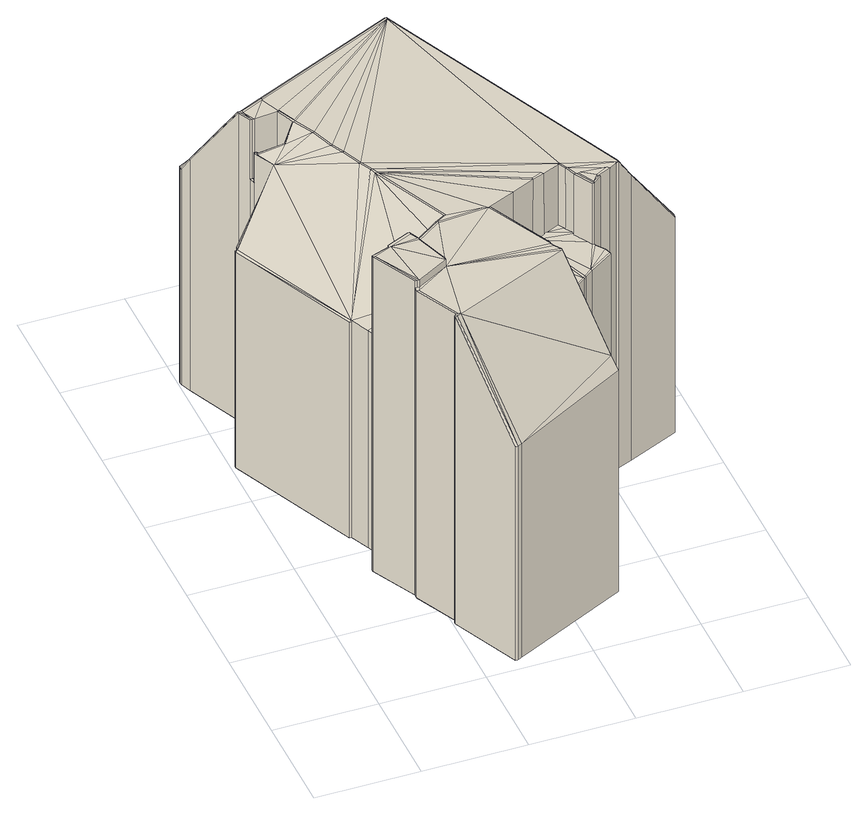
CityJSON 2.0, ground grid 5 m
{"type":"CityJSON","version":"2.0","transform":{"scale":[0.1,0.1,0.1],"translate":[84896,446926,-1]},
"CityObjects":{
"building1":{"type":"Building","children":["building1-1"]},
"building1-1":{"type":"BuildingPart","parents":["building1"],"geometry":[{"type":"Solid","lod":"2.2","boundaries":[[[[0,1,2,3]],[[2,4,5,3]],[[5,6,7,8,9,10,11,12,13,14,15,16,17,18,19,20,21,22,23,24,25,26,27,28,29,30,31,32,33,34,35,36,37,38,39,40,41,42,43,44,45,46,47,48,49,50,51,52,53,54,55,56,57,58,59,60,61,62,63,64,65,66,67,68,69,70,71,72,73,74,75,76,77,78,79,80,0,3]],[[80,81,1,0]],[[81,82,1]],[[1,82,4,2]],[[82,83,84,4]],[[4,84,6,5]],[[84,85,86,7,6]],[[86,87,8,7]],[[87,88,89,90,9,8]],[[9,90,91,10]],[[10,91,92,11]],[[92,93,94,11]],[[11,94,95,12]],[[12,95,96,13]],[[96,97,14,13]],[[97,98,15,14]],[[99,16,15,98,100]],[[99,101,17,16]],[[17,101,102,103,18]],[[18,103,104,19]],[[104,105,20,19]],[[105,106,107,108,20]],[[20,108,109,21]],[[21,109,110,22]],[[110,111,23,22]],[[23,111,112,24]],[[24,112,113,25]],[[113,114,26,25]],[[114,115,27,26]],[[115,116,28,27]],[[116,117,29,28]],[[117,118,30,29]],[[30,118,119,31]],[[31,119,120,32]],[[32,120,121,33]],[[34,33,121,122,123]],[[123,124,35,34]],[[124,125,36,35]],[[125,126,37,36]],[[126,127,38,37]],[[127,128,39,38]],[[128,129,40,39]],[[40,129,130,41]],[[41,130,131,42]],[[42,131,132,43]],[[133,134,44,43,132]],[[134,135,45,44]],[[46,45,135,136]],[[136,137,47,46]],[[137,138,139,48,47]],[[139,138,49,48]],[[138,140,50,49]],[[140,141,51,50]],[[141,142,52,51]],[[52,142,143,53]],[[53,143,144,54]],[[54,144,145,55]],[[55,145,146,147,56]],[[56,147,148,57]],[[57,148,149,58]],[[150,151,58,149,152]],[[151,153,59,58]],[[153,154,60,59]],[[60,154,155,61]],[[61,155,156,62]],[[62,156,157,63]],[[157,158,63]],[[159,64,63,158,160,161]],[[159,162,65,64]],[[162,163,66,65]],[[66,163,164,67]],[[67,164,165,68]],[[68,165,166,69]],[[69,166,167,70]],[[70,167,168,71]],[[71,168,169,72]],[[72,169,170,171,73]],[[73,171,172,74]],[[74,172,173,174,75]],[[75,174,175,76]],[[76,175,176,177,77]],[[77,177,178,78]],[[78,178,179,79]],[[79,179,180,81,80]],[[180,181,81]],[[181,82,81]],[[181,182,82]],[[182,183,82]],[[183,83,82]],[[83,183,184,185,186,84]],[[186,187,85,84]],[[85,187,188,86]],[[188,189,190,87,86]],[[190,191,88,87]],[[191,192,193,88]],[[193,89,88]],[[194,89,193]],[[194,195,89]],[[195,196,89]],[[196,197,89]],[[197,198,89]],[[198,100,89]],[[89,100,93]],[[89,93,92]],[[91,90,89,92]],[[93,100,96]],[[95,94,93,96]],[[100,97,96]],[[100,98,97]],[[199,200,99,100]],[[200,201,101,99]],[[198,202,100]],[[202,203,100]],[[203,204,205,199,100]],[[201,206,102,101]],[[103,102,206,207,208,209,210,211,104]],[[211,106,105,104]],[[212,106,211]],[[106,212,213,107]],[[109,108,107,213,214,110]],[[214,215,111,110]],[[111,215,216,217,112]],[[112,217,218,113]],[[218,115,114,113]],[[219,115,218]],[[116,115,219]],[[220,116,219]],[[220,117,116]],[[119,118,117,220]],[[120,119,220,221]],[[222,120,221,223]],[[121,120,222]],[[224,225,124,123]],[[226,224,123,122]],[[225,227,125,124]],[[227,228,126,125]],[[228,229,127,126]],[[229,129,128,127]],[[130,129,229]],[[131,130,229]],[[230,132,131,229]],[[231,133,232,233]],[[234,235,133,231]],[[235,135,134,133]],[[232,133,132,230]],[[136,135,235]],[[236,137,136,237]],[[237,136,235]],[[137,236,238,234,231,239]],[[138,137,239]],[[138,240,138,139]],[[138,239,241]],[[138,241,242]],[[243,240,138,242]],[[240,244,140,138]],[[244,142,141,140]],[[143,142,244]],[[144,143,244]],[[145,144,244]],[[146,145,245]],[[145,244,246]],[[245,145,246]],[[147,146,245,247]],[[147,247,148]],[[247,248,148]],[[249,148,248,250]],[[251,148,249]],[[152,149,148,251]],[[252,150,253,254]],[[252,153,151,150]],[[253,150,152,251,249,250]],[[153,154,153,151]],[[154,153,160]],[[255,154,160]],[[155,154,255]],[[156,155,255,157]],[[157,255,160,158]],[[163,162,159,161]],[[160,254,243]],[[165,160,243]],[[161,160,165]],[[153,252,160]],[[252,254,160]],[[164,161,165]],[[164,163,161]],[[166,165,243]],[[256,166,243,257]],[[167,166,256,168]],[[168,256,169]],[[169,258,170]],[[169,256,259]],[[169,259,258]],[[171,170,260,261]],[[170,258,262,260]],[[171,263,172]],[[171,261,264,265,263]],[[263,265,266,173,172]],[[175,174,267]],[[173,268,174]],[[174,268,269]],[[267,174,269]],[[175,267,176]],[[177,176,270,271]],[[176,267,272,270]],[[178,177,273,179]],[[273,274,180,179]],[[274,275,181,180]],[[275,276,277,278,269,181]],[[181,269,182]],[[182,279,184,183]],[[269,257,182]],[[257,243,279,182]],[[184,279,280,185]],[[280,281,185]],[[281,187,185]],[[185,187,186]],[[187,281,282,188]],[[189,283,191,190]],[[283,284,192,191]],[[192,285,194,193]],[[284,285,192]],[[285,286,287,194]],[[287,195,194]],[[288,289,195,287]],[[289,290,196,195]],[[290,291,197,196]],[[291,292,198,197]],[[292,293,202,198]],[[200,199,205,207,206,201]],[[293,294,295,203,202]],[[295,296,297,203]],[[297,298,203]],[[203,298,299,300,301,204]],[[204,301,208,207,205]],[[300,302,303,304,305,208,301]],[[208,305,306,209]],[[209,306,210]],[[306,307,210]],[[307,308,210]],[[308,212,210]],[[210,212,211]],[[212,308,223,213]],[[213,223,214]],[[223,219,216,215,214]],[[217,216,219,218]],[[223,221,219]],[[221,220,219]],[[122,121,222,223]],[[308,309,310,223]],[[311,223,310,312,313]],[[311,314,223]],[[314,122,223]],[[224,226,315,316]],[[225,224,316]],[[317,225,316]],[[227,225,317]],[[315,226,122,314]],[[318,227,317]],[[228,227,318]],[[229,228,318]],[[319,320,230,229,318]],[[239,231,233,321]],[[233,232,230,320,322]],[[321,233,322,323,324,325]],[[238,237,235,234]],[[236,237,238]],[[241,239,321,326]],[[246,240,243]],[[244,240,246]],[[241,327,328,329,330]],[[241,330,293,292]],[[242,241,292]],[[327,241,326,331,332,333,334]],[[242,292,291]],[[242,291,290]],[[242,290,289]],[[242,289,288]],[[335,336,242,288]],[[242,336,337,338,280]],[[279,243,242,280]],[[254,246,243]],[[247,245,246,248]],[[253,250,248,246,254]],[[256,257,259]],[[268,257,269]],[[339,257,268]],[[259,257,339]],[[258,259,340,262]],[[341,340,259,339,342]],[[260,262,343,264,261]],[[262,340,341,343]],[[264,342,344,265]],[[266,345,268,173]],[[344,346,345,266,265]],[[271,272,267,269,278]],[[345,346,342,339,268]],[[270,272,271]],[[177,271,276,273]],[[276,275,274,273]],[[271,278,277,276]],[[280,338,281]],[[281,338,347,348,349,282]],[[282,189,188]],[[350,189,282]],[[350,284,283,189]],[[351,285,284,350]],[[351,352,353,286,285]],[[347,287,286,353,354,348]],[[338,288,287,347]],[[337,335,288,338]],[[330,329,294,293]],[[329,328,355,294]],[[294,355,356,295]],[[356,357,295]],[[357,314,295]],[[314,358,296,295]],[[296,358,359]],[[297,296,359,360]],[[297,360,298]],[[299,298,360,361,362]],[[299,362,363,302,300]],[[363,362,361,303,302]],[[361,364,313,365,366,304,303]],[[366,306,305,304]],[[305,306,307,306]],[[306,309,308,307]],[[365,312,310,309,306,366]],[[364,359,311,313]],[[359,358,314,311]],[[313,312,365]],[[357,317,316,315,314]],[[357,356,318,317]],[[356,327,334,367,319,318]],[[367,323,322,320,319]],[[326,321,325,368,331]],[[334,333,324,323,367]],[[332,368,325,324,333]],[[355,328,327,356]],[[331,368,332]],[[336,335,337]],[[264,343,341,342]],[[342,346,344]],[[349,348,354,352,351,350]],[[349,350,282]],[[354,353,352]],[[360,359,364,361]]]]}]}
},
"vertices":[
[1,237,5],[1,237,125],[1,236,125],[1,236,5],[3,231,133],[3,231,5],[15,204,5],[18,198,5],[19,195,5],[24,185,5],[3,176,5],[3,175,5],[2,175,5],[2,174,5],[30,111,5],[31,111,5],[35,102,5],[40,90,5],[31,87,5],[31,86,5],[42,64,5],[42,63,5],[42,62,5],[52,41,5],[51,40,5],[51,39,5],[66,6,5],[67,6,5],[69,7,5],[125,34,5],[125,35,5],[123,39,5],[111,66,5],[109,69,5],[108,71,5],[120,76,5],[128,82,5],[129,83,5],[133,86,5],[145,94,5],[145,95,5],[144,98,5],[141,102,5],[141,103,5],[145,106,5],[145,107,5],[144,107,5],[151,110,5],[155,113,5],[156,113,5],[163,116,5],[188,127,5],[188,128,5],[188,129,5],[186,134,5],[176,157,5],[162,186,5],[143,229,5],[142,229,5],[142,230,5],[142,231,5],[133,252,5],[132,252,5],[132,251,5],[131,254,5],[132,254,5],[132,255,5],[131,256,5],[126,267,5],[117,288,5],[117,289,5],[116,289,5],[105,284,5],[92,278,5],[78,272,5],[76,271,5],[64,266,5],[63,265,5],[62,265,5],[34,252,5],[1,238,5],[1,238,125],[3,232,133],[15,205,176],[15,204,176],[18,198,176],[18,198,143],[19,195,143],[19,195,159],[24,185,159],[24,185,158],[3,176,126],[3,175,126],[3,174,126],[3,175,125],[2,175,125],[2,174,125],[30,111,125],[31,111,125],[35,102,126],[31,111,126],[40,90,126],[40,90,180],[31,87,180],[31,86,180],[42,64,180],[43,64,180],[43,64,176],[42,64,176],[42,63,176],[42,62,176],[52,41,176],[51,40,176],[51,39,176],[66,6,124],[67,6,124],[69,7,124],[125,34,128],[125,35,128],[123,39,134],[111,66,176],[109,69,176],[108,71,176],[108,71,142],[120,76,142],[128,82,142],[129,83,142],[133,86,142],[145,94,142],[145,95,142],[144,98,142],[141,102,142],[141,103,142],[141,103,176],[145,106,176],[145,107,176],[144,107,176],[151,110,176],[156,113,176],[155,113,176],[163,116,164],[188,127,125],[188,128,125],[188,129,125],[186,134,125],[176,157,125],[162,186,125],[162,186,117],[143,229,117],[142,229,117],[142,228,127],[142,229,126],[142,228,117],[142,230,126],[142,231,126],[133,252,126],[132,252,126],[132,251,126],[132,251,127],[131,254,126],[132,251,128],[131,255,126],[132,254,126],[132,255,126],[131,256,126],[126,267,126],[117,288,126],[117,289,125],[116,289,125],[105,284,125],[92,278,125],[92,278,116],[78,272,116],[78,272,125],[76,271,125],[64,266,125],[63,265,125],[63,265,24],[62,265,24],[34,252,24],[34,252,125],[34,250,127],[27,210,176],[16,205,176],[17,205,176],[17,204,176],[16,204,176],[19,198,176],[19,198,143],[20,196,143],[19,196,143],[19,196,159],[20,195,159],[20,194,159],[30,187,167],[40,180,176],[44,169,176],[47,163,176],[51,153,176],[51,95,142],[50,95,142],[40,91,126],[54,147,176],[55,144,176],[52,96,144],[51,96,144],[40,91,180],[51,96,180],[52,96,180],[52,95,180],[41,90,180],[32,86,180],[44,64,180],[44,64,176],[43,62,176],[53,41,176],[54,41,176],[52,40,176],[52,39,176],[54,40,176],[123,38,134],[111,65,176],[70,72,176],[60,73,176],[108,72,142],[120,77,142],[108,72,176],[128,83,142],[129,84,142],[133,87,142],[140,103,142],[136,112,176],[140,103,176],[135,112,176],[137,112,176],[141,104,176],[150,111,176],[144,108,176],[138,112,176],[134,117,176],[156,114,176],[132,121,176],[99,241,176],[99,242,176],[163,117,164],[160,187,127],[152,192,135],[160,187,117],[152,192,118],[141,223,118],[140,221,118],[141,224,118],[142,229,127],[140,221,133],[140,222,134],[133,251,126],[116,288,126],[98,242,176],[92,276,128],[93,274,131],[92,277,125],[92,277,116],[92,275,128],[78,272,117],[92,276,117],[79,272,117],[79,272,125],[63,264,127],[82,267,134],[63,263,128],[63,264,125],[63,264,24],[63,264,126],[35,252,24],[35,252,125],[35,251,127],[35,251,24],[41,253,24],[63,263,24],[28,210,176],[28,209,176],[20,198,176],[20,198,143],[20,196,159],[21,195,159],[30,188,167],[35,191,175],[35,190,176],[36,190,176],[41,180,176],[45,169,176],[48,163,176],[52,153,176],[55,147,176],[56,145,176],[56,144,176],[73,106,176],[72,106,176],[67,103,167],[63,100,161],[53,95,145],[52,96,145],[53,93,145],[53,93,176],[54,92,176],[54,92,180],[54,91,180],[54,90,180],[60,73,180],[60,74,180],[60,74,176],[68,102,176],[59,76,176],[55,93,176],[92,104,176],[93,104,176],[93,104,142],[106,110,142],[117,115,142],[118,115,142],[139,105,142],[133,117,176],[135,112,142],[135,113,142],[135,114,142],[133,117,142],[131,121,176],[123,117,176],[122,118,176],[113,122,176],[61,145,176],[131,121,142],[125,118,142],[124,118,142],[123,117,142],[36,191,176],[94,238,176],[32,200,176],[32,199,176],[85,267,136],[93,273,130],[93,273,117],[85,267,118],[92,275,117],[80,270,117],[83,267,134],[83,267,118],[31,199,176],[31,199,142],[30,199,142],[21,195,143],[30,188,143],[31,189,142],[35,191,142],[32,198,142],[117,116,176],[117,115,176],[106,110,176],[90,105,176],[68,103,176],[67,103,176],[54,94,176],[54,94,146],[54,93,145],[55,94,176],[54,90,176],[54,91,176],[119,115,142],[133,118,142]
]}
